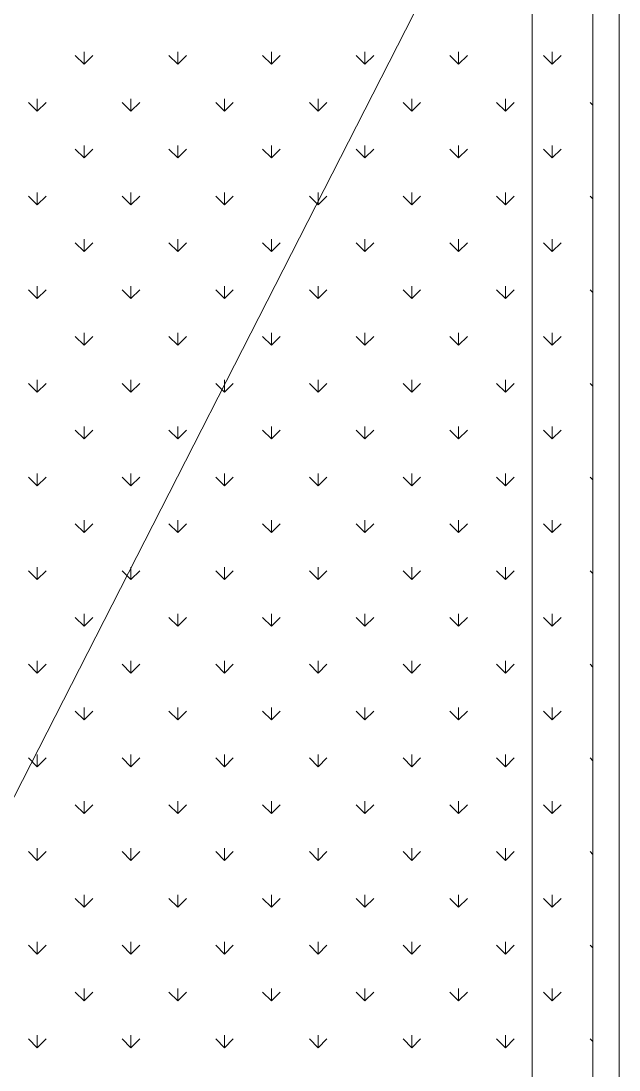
# Model space of a CAD drawing. Header units: millimetres. Extents: x 1780 to 154263, y -7240 to 17216.
# Drawn here: x 103093 to 103437, y 3478 to 4082 of the extents above; entities that cross this region are included whole.
import ezdxf

# ---------------------------------------------------------------- set-up
doc = ezdxf.new("R2010")
doc.units = ezdxf.units.MM
doc.layers.add('2d_SX_rewizja 18 września', color=210, linetype='Continuous')
doc.layers.add('2d_SX_szraf', color=251, linetype='Continuous', lineweight=0)
doc.layers.add('2d_SX_widok', color=10, linetype='Continuous', lineweight=9)

# ---------------------------------------------------------------- blocks, each defined once
blk = doc.blocks.new('PDKLD A2')
at = {"layer": '2d_SX_szraf', "color": 8}
for p, q in [((81677.5, -13145.24), (81677.5, -11935.24)), ((81264, -12711.24), (81642.5, -11970.24)), ((81642.5, -11970.24), (81642.5, -13110.24))]:
    blk.add_line(p, q, dxfattribs=at)
at = {"layer": '2d_SX_szraf', "color": 8, "linetype": 'Continuous'}
for p, q in [((81384.66, -12132.67), (81379.61, -12127.62)), ((81384.66, -12132.67), (81384.66, -12125.53)), ((81384.66, -12132.67), (81389.71, -12127.62)), ((81438.54, -12132.67), (81433.49, -12127.62)), ((81438.54, -12132.67), (81438.54, -12125.53)), ((81438.54, -12132.67), (81443.59, -12127.62)), ((81492.42, -12132.67), (81487.37, -12127.62)), ((81492.42, -12132.67), (81492.42, -12125.53)), ((81492.42, -12132.67), (81497.47, -12127.62)), ((81546.3, -12132.67), (81541.25, -12127.62)), ((81546.3, -12132.67), (81546.3, -12125.53)), ((81546.3, -12132.67), (81551.36, -12127.62)), ((81600.19, -12132.67), (81595.13, -12127.62)), ((81600.19, -12132.67), (81600.19, -12125.53)), ((81600.19, -12132.67), (81605.24, -12127.62)), ((81654.07, -12132.67), (81649.02, -12127.62)), ((81654.07, -12132.67), (81654.07, -12125.53)), ((81654.07, -12132.67), (81659.12, -12127.62)), ((81357.72, -12159.61), (81357.72, -12152.47)), ((81411.6, -12159.61), (81411.6, -12152.47)), ((81465.48, -12159.61), (81465.48, -12152.47)), ((81519.36, -12159.61), (81519.36, -12152.47)), ((81573.25, -12159.61), (81573.25, -12152.47)), ((81627.13, -12159.61), (81627.13, -12152.47)), ((81357.72, -12159.61), (81352.67, -12154.56)), ((81357.72, -12159.61), (81362.77, -12154.56)), ((81411.6, -12159.61), (81406.55, -12154.56)), ((81411.6, -12159.61), (81416.65, -12154.56)), ((81465.48, -12159.61), (81460.43, -12154.56)), ((81465.48, -12159.61), (81470.53, -12154.56)), ((81519.36, -12159.61), (81514.31, -12154.56)), ((81519.36, -12159.61), (81524.42, -12154.56)), ((81573.25, -12159.61), (81568.19, -12154.56)), ((81573.25, -12159.61), (81578.3, -12154.56)), ((81627.13, -12159.61), (81622.08, -12154.56)), ((81627.13, -12159.61), (81632.18, -12154.56)), ((81677.5, -12156.1), (81675.96, -12154.56)), ((81384.66, -12186.55), (81379.61, -12181.5)), ((81384.66, -12186.55), (81384.66, -12179.41)), ((81384.66, -12186.55), (81389.71, -12181.5)), ((81438.54, -12186.55), (81433.49, -12181.5)), ((81438.54, -12186.55), (81438.54, -12179.41)), ((81438.54, -12186.55), (81443.59, -12181.5)), ((81492.42, -12186.55), (81487.37, -12181.5)), ((81492.42, -12186.55), (81492.42, -12179.41)), ((81492.42, -12186.55), (81497.47, -12181.5)), ((81546.3, -12186.55), (81541.25, -12181.5)), ((81546.3, -12186.55), (81546.3, -12179.41)), ((81546.3, -12186.55), (81551.36, -12181.5)), ((81600.19, -12186.55), (81595.13, -12181.5)), ((81600.19, -12186.55), (81600.19, -12179.41)), ((81600.19, -12186.55), (81605.24, -12181.5)), ((81654.07, -12186.55), (81649.02, -12181.5)), ((81654.07, -12186.55), (81654.07, -12179.41)), ((81654.07, -12186.55), (81659.12, -12181.5)), ((81357.72, -12213.49), (81352.67, -12208.44)), ((81357.72, -12213.49), (81357.72, -12206.35)), ((81357.72, -12213.49), (81362.77, -12208.44)), ((81411.6, -12213.49), (81406.55, -12208.44)), ((81411.6, -12213.49), (81411.6, -12206.35)), ((81411.6, -12213.49), (81416.65, -12208.44)), ((81465.48, -12213.49), (81460.43, -12208.44)), ((81465.48, -12213.49), (81465.48, -12206.35)), ((81465.48, -12213.49), (81470.53, -12208.44)), ((81519.36, -12213.49), (81514.31, -12208.44)), ((81519.36, -12213.49), (81519.36, -12206.35)), ((81519.36, -12213.49), (81524.42, -12208.44)), ((81573.25, -12213.49), (81568.19, -12208.44)), ((81573.25, -12213.49), (81573.25, -12206.35)), ((81573.25, -12213.49), (81578.3, -12208.44)), ((81627.13, -12213.49), (81622.08, -12208.44)), ((81627.13, -12213.49), (81627.13, -12206.35)), ((81627.13, -12213.49), (81632.18, -12208.44)), ((81677.5, -12209.99), (81675.96, -12208.44)), ((81384.66, -12240.43), (81379.61, -12235.38)), ((81384.66, -12240.43), (81384.66, -12233.29)), ((81384.66, -12240.43), (81389.71, -12235.38)), ((81438.54, -12240.43), (81433.49, -12235.38)), ((81438.54, -12240.43), (81438.54, -12233.29)), ((81438.54, -12240.43), (81443.59, -12235.38)), ((81492.42, -12240.43), (81487.37, -12235.38)), ((81492.42, -12240.43), (81492.42, -12233.29)), ((81492.42, -12240.43), (81497.47, -12235.38)), ((81546.3, -12240.43), (81541.25, -12235.38)), ((81546.3, -12240.43), (81546.3, -12233.29)), ((81546.3, -12240.43), (81551.36, -12235.38)), ((81600.19, -12240.43), (81595.13, -12235.38)), ((81600.19, -12240.43), (81600.19, -12233.29)), ((81600.19, -12240.43), (81605.24, -12235.38)), ((81654.07, -12240.43), (81649.02, -12235.38)), ((81654.07, -12240.43), (81654.07, -12233.29)), ((81654.07, -12240.43), (81659.12, -12235.38)), ((81357.72, -12267.37), (81352.67, -12262.32)), ((81357.72, -12267.37), (81357.72, -12260.23)), ((81357.72, -12267.37), (81362.77, -12262.32)), ((81411.6, -12267.37), (81406.55, -12262.32)), ((81411.6, -12267.37), (81411.6, -12260.23)), ((81411.6, -12267.37), (81416.65, -12262.32)), ((81465.48, -12267.37), (81460.43, -12262.32)), ((81465.48, -12267.37), (81465.48, -12260.23)), ((81465.48, -12267.37), (81470.53, -12262.32)), ((81519.36, -12267.37), (81514.31, -12262.32)), ((81519.36, -12267.37), (81519.36, -12260.23)), ((81519.36, -12267.37), (81524.42, -12262.32)), ((81573.25, -12267.37), (81568.19, -12262.32)), ((81573.25, -12267.37), (81573.25, -12260.23)), ((81573.25, -12267.37), (81578.3, -12262.32)), ((81627.13, -12267.37), (81622.08, -12262.32)), ((81627.13, -12267.37), (81627.13, -12260.23)), ((81627.13, -12267.37), (81632.18, -12262.32)), ((81677.5, -12263.87), (81675.96, -12262.32)), ((81384.66, -12294.31), (81384.66, -12287.17)), ((81438.54, -12294.31), (81438.54, -12287.17)), ((81492.42, -12294.31), (81492.42, -12287.17)), ((81546.3, -12294.31), (81546.3, -12287.17)), ((81600.19, -12294.31), (81600.19, -12287.17)), ((81654.07, -12294.31), (81654.07, -12287.17)), ((81384.66, -12294.31), (81379.61, -12289.26)), ((81384.66, -12294.31), (81389.71, -12289.26)), ((81438.54, -12294.31), (81433.49, -12289.26)), ((81438.54, -12294.31), (81443.59, -12289.26)), ((81492.42, -12294.31), (81487.37, -12289.26)), ((81492.42, -12294.31), (81497.47, -12289.26)), ((81546.3, -12294.31), (81541.25, -12289.26)), ((81546.3, -12294.31), (81551.36, -12289.26)), ((81600.19, -12294.31), (81595.13, -12289.26)), ((81600.19, -12294.31), (81605.24, -12289.26)), ((81654.07, -12294.31), (81649.02, -12289.26)), ((81654.07, -12294.31), (81659.12, -12289.26)), ((81357.72, -12321.26), (81352.67, -12316.2)), ((81357.72, -12321.26), (81357.72, -12314.11)), ((81357.72, -12321.26), (81362.77, -12316.2)), ((81411.6, -12321.26), (81406.55, -12316.2)), ((81411.6, -12321.26), (81411.6, -12314.11)), ((81411.6, -12321.26), (81416.65, -12316.2)), ((81465.48, -12321.26), (81460.43, -12316.2)), ((81465.48, -12321.26), (81465.48, -12314.11)), ((81465.48, -12321.26), (81470.53, -12316.2)), ((81519.36, -12321.26), (81514.31, -12316.2)), ((81519.36, -12321.26), (81519.36, -12314.11)), ((81519.36, -12321.26), (81524.42, -12316.2)), ((81573.25, -12321.26), (81568.19, -12316.2)), ((81573.25, -12321.26), (81573.25, -12314.11)), ((81573.25, -12321.26), (81578.3, -12316.2)), ((81627.13, -12321.26), (81622.08, -12316.2)), ((81627.13, -12321.26), (81627.13, -12314.11)), ((81627.13, -12321.26), (81632.18, -12316.2)), ((81677.5, -12317.75), (81675.96, -12316.2)), ((81384.66, -12348.2), (81384.66, -12341.05)), ((81438.54, -12348.2), (81438.54, -12341.05)), ((81492.42, -12348.2), (81492.42, -12341.05)), ((81546.3, -12348.2), (81546.3, -12341.05)), ((81600.19, -12348.2), (81600.19, -12341.05)), ((81654.07, -12348.2), (81654.07, -12341.05)), ((81384.66, -12348.2), (81379.61, -12343.14)), ((81384.66, -12348.2), (81389.71, -12343.14)), ((81438.54, -12348.2), (81433.49, -12343.14)), ((81438.54, -12348.2), (81443.59, -12343.14)), ((81492.42, -12348.2), (81487.37, -12343.14)), ((81492.42, -12348.2), (81497.47, -12343.14)), ((81546.3, -12348.2), (81541.25, -12343.14)), ((81546.3, -12348.2), (81551.36, -12343.14)), ((81600.19, -12348.2), (81595.13, -12343.14)), ((81600.19, -12348.2), (81605.24, -12343.14)), ((81654.07, -12348.2), (81649.02, -12343.14)), ((81654.07, -12348.2), (81659.12, -12343.14)), ((81357.72, -12375.14), (81352.67, -12370.09)), ((81357.72, -12375.14), (81357.72, -12367.99)), ((81357.72, -12375.14), (81362.77, -12370.09)), ((81411.6, -12375.14), (81406.55, -12370.09)), ((81411.6, -12375.14), (81411.6, -12367.99)), ((81411.6, -12375.14), (81416.65, -12370.09)), ((81465.48, -12375.14), (81460.43, -12370.09)), ((81465.48, -12375.14), (81465.48, -12367.99)), ((81465.48, -12375.14), (81470.53, -12370.09)), ((81519.36, -12375.14), (81514.31, -12370.09)), ((81519.36, -12375.14), (81519.36, -12367.99)), ((81519.36, -12375.14), (81524.42, -12370.09)), ((81573.25, -12375.14), (81568.19, -12370.09)), ((81573.25, -12375.14), (81573.25, -12367.99)), ((81573.25, -12375.14), (81578.3, -12370.09)), ((81627.13, -12375.14), (81622.08, -12370.09)), ((81627.13, -12375.14), (81627.13, -12367.99)), ((81627.13, -12375.14), (81632.18, -12370.09)), ((81677.5, -12371.63), (81675.96, -12370.09)), ((81384.66, -12402.08), (81384.66, -12394.93)), ((81438.54, -12402.08), (81438.54, -12394.93)), ((81492.42, -12402.08), (81492.42, -12394.93)), ((81546.3, -12402.08), (81546.3, -12394.93)), ((81600.19, -12402.08), (81600.19, -12394.93)), ((81654.07, -12402.08), (81654.07, -12394.93)), ((81384.66, -12402.08), (81379.61, -12397.03)), ((81384.66, -12402.08), (81389.71, -12397.03)), ((81438.54, -12402.08), (81433.49, -12397.03)), ((81438.54, -12402.08), (81443.59, -12397.03)), ((81492.42, -12402.08), (81487.37, -12397.03)), ((81492.42, -12402.08), (81497.47, -12397.03)), ((81546.3, -12402.08), (81541.25, -12397.03)), ((81546.3, -12402.08), (81551.36, -12397.03)), ((81600.19, -12402.08), (81595.13, -12397.03)), ((81600.19, -12402.08), (81605.24, -12397.03)), ((81654.07, -12402.08), (81649.02, -12397.03)), ((81654.07, -12402.08), (81659.12, -12397.03)), ((81357.72, -12429.02), (81352.67, -12423.97)), ((81357.72, -12429.02), (81357.72, -12421.87)), ((81357.72, -12429.02), (81362.77, -12423.97)), ((81411.6, -12429.02), (81406.55, -12423.97)), ((81411.6, -12429.02), (81411.6, -12421.87)), ((81411.6, -12429.02), (81416.65, -12423.97)), ((81465.48, -12429.02), (81460.43, -12423.97)), ((81465.48, -12429.02), (81465.48, -12421.87)), ((81465.48, -12429.02), (81470.53, -12423.97)), ((81519.36, -12429.02), (81514.31, -12423.97)), ((81519.36, -12429.02), (81519.36, -12421.87)), ((81519.36, -12429.02), (81524.42, -12423.97)), ((81573.25, -12429.02), (81568.19, -12423.97)), ((81573.25, -12429.02), (81573.25, -12421.87)), ((81573.25, -12429.02), (81578.3, -12423.97)), ((81627.13, -12429.02), (81622.08, -12423.97)), ((81627.13, -12429.02), (81627.13, -12421.87)), ((81627.13, -12429.02), (81632.18, -12423.97)), ((81677.5, -12425.51), (81675.96, -12423.97)), ((81384.66, -12455.96), (81384.66, -12448.82)), ((81438.54, -12455.96), (81438.54, -12448.82)), ((81492.42, -12455.96), (81492.42, -12448.82)), ((81546.3, -12455.96), (81546.3, -12448.82)), ((81600.19, -12455.96), (81600.19, -12448.82)), ((81654.07, -12455.96), (81654.07, -12448.82)), ((81384.66, -12455.96), (81379.61, -12450.91)), ((81384.66, -12455.96), (81389.71, -12450.91)), ((81438.54, -12455.96), (81433.49, -12450.91)), ((81438.54, -12455.96), (81443.59, -12450.91)), ((81492.42, -12455.96), (81487.37, -12450.91)), ((81492.42, -12455.96), (81497.47, -12450.91)), ((81546.3, -12455.96), (81541.25, -12450.91)), ((81546.3, -12455.96), (81551.36, -12450.91)), ((81600.19, -12455.96), (81595.13, -12450.91)), ((81600.19, -12455.96), (81605.24, -12450.91)), ((81654.07, -12455.96), (81649.02, -12450.91)), ((81654.07, -12455.96), (81659.12, -12450.91)), ((81357.72, -12482.9), (81352.67, -12477.85)), ((81357.72, -12482.9), (81357.72, -12475.76)), ((81357.72, -12482.9), (81362.77, -12477.85)), ((81411.6, -12482.9), (81406.55, -12477.85)), ((81411.6, -12482.9), (81411.6, -12475.76)), ((81411.6, -12482.9), (81416.65, -12477.85)), ((81465.48, -12482.9), (81460.43, -12477.85)), ((81465.48, -12482.9), (81465.48, -12475.76)), ((81465.48, -12482.9), (81470.53, -12477.85)), ((81519.36, -12482.9), (81514.31, -12477.85)), ((81519.36, -12482.9), (81519.36, -12475.76)), ((81519.36, -12482.9), (81524.42, -12477.85)), ((81573.25, -12482.9), (81568.19, -12477.85)), ((81573.25, -12482.9), (81573.25, -12475.76)), ((81573.25, -12482.9), (81578.3, -12477.85)), ((81627.13, -12482.9), (81622.08, -12477.85)), ((81627.13, -12482.9), (81627.13, -12475.76)), ((81627.13, -12482.9), (81632.18, -12477.85)), ((81677.5, -12479.39), (81675.96, -12477.85)), ((81384.66, -12509.84), (81384.66, -12502.7)), ((81438.54, -12509.84), (81438.54, -12502.7)), ((81492.42, -12509.84), (81492.42, -12502.7)), ((81546.3, -12509.84), (81546.3, -12502.7)), ((81600.19, -12509.84), (81600.19, -12502.7)), ((81654.07, -12509.84), (81654.07, -12502.7)), ((81384.66, -12509.84), (81379.61, -12504.79)), ((81384.66, -12509.84), (81389.71, -12504.79)), ((81438.54, -12509.84), (81433.49, -12504.79)), ((81438.54, -12509.84), (81443.59, -12504.79)), ((81492.42, -12509.84), (81487.37, -12504.79)), ((81492.42, -12509.84), (81497.47, -12504.79)), ((81546.3, -12509.84), (81541.25, -12504.79)), ((81546.3, -12509.84), (81551.36, -12504.79)), ((81600.19, -12509.84), (81595.13, -12504.79)), ((81600.19, -12509.84), (81605.24, -12504.79)), ((81654.07, -12509.84), (81649.02, -12504.79)), ((81654.07, -12509.84), (81659.12, -12504.79)), ((81357.72, -12536.78), (81352.67, -12531.73)), ((81357.72, -12536.78), (81357.72, -12529.64)), ((81357.72, -12536.78), (81362.77, -12531.73)), ((81411.6, -12536.78), (81406.55, -12531.73)), ((81411.6, -12536.78), (81411.6, -12529.64)), ((81411.6, -12536.78), (81416.65, -12531.73)), ((81465.48, -12536.78), (81460.43, -12531.73)), ((81465.48, -12536.78), (81465.48, -12529.64)), ((81465.48, -12536.78), (81470.53, -12531.73)), ((81519.36, -12536.78), (81514.31, -12531.73)), ((81519.36, -12536.78), (81519.36, -12529.64)), ((81519.36, -12536.78), (81524.42, -12531.73)), ((81573.25, -12536.78), (81568.19, -12531.73)), ((81573.25, -12536.78), (81573.25, -12529.64)), ((81573.25, -12536.78), (81578.3, -12531.73)), ((81627.13, -12536.78), (81622.08, -12531.73)), ((81627.13, -12536.78), (81627.13, -12529.64)), ((81627.13, -12536.78), (81632.18, -12531.73)), ((81677.5, -12533.28), (81675.96, -12531.73)), ((81384.66, -12563.72), (81379.61, -12558.67)), ((81384.66, -12563.72), (81384.66, -12556.58)), ((81384.66, -12563.72), (81389.71, -12558.67)), ((81438.54, -12563.72), (81433.49, -12558.67)), ((81438.54, -12563.72), (81438.54, -12556.58)), ((81438.54, -12563.72), (81443.59, -12558.67)), ((81492.42, -12563.72), (81487.37, -12558.67)), ((81492.42, -12563.72), (81492.42, -12556.58)), ((81492.42, -12563.72), (81497.47, -12558.67)), ((81546.3, -12563.72), (81541.25, -12558.67)), ((81546.3, -12563.72), (81546.3, -12556.58)), ((81546.3, -12563.72), (81551.36, -12558.67)), ((81600.19, -12563.72), (81595.13, -12558.67)), ((81600.19, -12563.72), (81600.19, -12556.58)), ((81600.19, -12563.72), (81605.24, -12558.67)), ((81654.07, -12563.72), (81649.02, -12558.67)), ((81654.07, -12563.72), (81654.07, -12556.58)), ((81654.07, -12563.72), (81659.12, -12558.67)), ((81357.72, -12590.66), (81352.67, -12585.61)), ((81357.72, -12590.66), (81357.72, -12583.52)), ((81357.72, -12590.66), (81362.77, -12585.61)), ((81411.6, -12590.66), (81406.55, -12585.61)), ((81411.6, -12590.66), (81411.6, -12583.52)), ((81411.6, -12590.66), (81416.65, -12585.61)), ((81465.48, -12590.66), (81460.43, -12585.61)), ((81465.48, -12590.66), (81465.48, -12583.52)), ((81465.48, -12590.66), (81470.53, -12585.61)), ((81519.36, -12590.66), (81514.31, -12585.61)), ((81519.36, -12590.66), (81519.36, -12583.52)), ((81519.36, -12590.66), (81524.42, -12585.61)), ((81573.25, -12590.66), (81568.19, -12585.61)), ((81573.25, -12590.66), (81573.25, -12583.52)), ((81573.25, -12590.66), (81578.3, -12585.61)), ((81627.13, -12590.66), (81622.08, -12585.61)), ((81627.13, -12590.66), (81627.13, -12583.52)), ((81627.13, -12590.66), (81632.18, -12585.61)), ((81677.5, -12587.16), (81675.96, -12585.61)), ((81384.66, -12617.6), (81379.61, -12612.55)), ((81384.66, -12617.6), (81384.66, -12610.46)), ((81384.66, -12617.6), (81389.71, -12612.55)), ((81438.54, -12617.6), (81433.49, -12612.55)), ((81438.54, -12617.6), (81438.54, -12610.46)), ((81438.54, -12617.6), (81443.59, -12612.55)), ((81492.42, -12617.6), (81487.37, -12612.55)), ((81492.42, -12617.6), (81492.42, -12610.46)), ((81492.42, -12617.6), (81497.47, -12612.55)), ((81546.3, -12617.6), (81541.25, -12612.55)), ((81546.3, -12617.6), (81546.3, -12610.46)), ((81546.3, -12617.6), (81551.36, -12612.55)), ((81600.19, -12617.6), (81595.13, -12612.55)), ((81600.19, -12617.6), (81600.19, -12610.46)), ((81600.19, -12617.6), (81605.24, -12612.55)), ((81654.07, -12617.6), (81649.02, -12612.55)), ((81654.07, -12617.6), (81654.07, -12610.46)), ((81654.07, -12617.6), (81659.12, -12612.55)), ((81357.72, -12644.54), (81352.67, -12639.49)), ((81357.72, -12644.54), (81357.72, -12637.4)), ((81357.72, -12644.54), (81362.77, -12639.49)), ((81411.6, -12644.54), (81406.55, -12639.49)), ((81411.6, -12644.54), (81411.6, -12637.4)), ((81411.6, -12644.54), (81416.65, -12639.49)), ((81465.48, -12644.54), (81460.43, -12639.49)), ((81465.48, -12644.54), (81465.48, -12637.4)), ((81465.48, -12644.54), (81470.53, -12639.49)), ((81519.36, -12644.54), (81514.31, -12639.49)), ((81519.36, -12644.54), (81519.36, -12637.4)), ((81519.36, -12644.54), (81524.42, -12639.49)), ((81573.25, -12644.54), (81568.19, -12639.49)), ((81573.25, -12644.54), (81573.25, -12637.4)), ((81573.25, -12644.54), (81578.3, -12639.49)), ((81627.13, -12644.54), (81622.08, -12639.49)), ((81627.13, -12644.54), (81627.13, -12637.4)), ((81627.13, -12644.54), (81632.18, -12639.49)), ((81677.5, -12641.04), (81675.96, -12639.49)), ((81384.66, -12671.49), (81379.61, -12666.43)), ((81384.66, -12671.49), (81384.66, -12664.34)), ((81384.66, -12671.49), (81389.71, -12666.43)), ((81438.54, -12671.49), (81433.49, -12666.43)), ((81438.54, -12671.49), (81438.54, -12664.34)), ((81438.54, -12671.49), (81443.59, -12666.43)), ((81492.42, -12671.49), (81487.37, -12666.43)), ((81492.42, -12671.49), (81492.42, -12664.34)), ((81492.42, -12671.49), (81497.47, -12666.43)), ((81546.3, -12671.49), (81541.25, -12666.43)), ((81546.3, -12671.49), (81546.3, -12664.34)), ((81546.3, -12671.49), (81551.36, -12666.43)), ((81600.19, -12671.49), (81595.13, -12666.43)), ((81600.19, -12671.49), (81600.19, -12664.34)), ((81600.19, -12671.49), (81605.24, -12666.43)), ((81654.07, -12671.49), (81649.02, -12666.43)), ((81654.07, -12671.49), (81654.07, -12664.34)), ((81654.07, -12671.49), (81659.12, -12666.43)), ((81357.72, -12698.43), (81357.72, -12691.28)), ((81411.6, -12698.43), (81411.6, -12691.28)), ((81465.48, -12698.43), (81465.48, -12691.28)), ((81519.36, -12698.43), (81519.36, -12691.28)), ((81573.25, -12698.43), (81573.25, -12691.28)), ((81627.13, -12698.43), (81627.13, -12691.28)), ((81357.72, -12698.43), (81352.67, -12693.37)), ((81357.72, -12698.43), (81362.77, -12693.37)), ((81411.6, -12698.43), (81406.55, -12693.37)), ((81411.6, -12698.43), (81416.65, -12693.37)), ((81465.48, -12698.43), (81460.43, -12693.37)), ((81465.48, -12698.43), (81470.53, -12693.37)), ((81519.36, -12698.43), (81514.31, -12693.37)), ((81519.36, -12698.43), (81524.42, -12693.37)), ((81573.25, -12698.43), (81568.19, -12693.37)), ((81573.25, -12698.43), (81578.3, -12693.37)), ((81627.13, -12698.43), (81622.08, -12693.37)), ((81627.13, -12698.43), (81632.18, -12693.37)), ((81677.5, -12694.92), (81675.96, -12693.37))]:
    blk.add_line(p, q, dxfattribs=at)
at = {"layer": '2d_SX_widok', "color": 8, "ltscale": 0.5}
for p, q in [((81692.5, -11920.24), (81692.5, -13160.24)), ((81692.5, -13160.24), (81692.5, -11920.24)), ((81692.5, -11920.24), (81692.5, -13160.24)), ((81692.5, -13160.24), (81692.5, -11920.24)), ((81677.5, -13145.24), (81677.5, -11935.24))]:
    blk.add_line(p, q, dxfattribs=at)

msp = doc.modelspace()

# ---------------------------------------------------------------- block references
at = {"layer": '2d_SX_rewizja 18 września'}
msp.add_blockref('PDKLD A2', (21744.69, 16189.48), dxfattribs=at)

doc.saveas('drawing.dxf')
